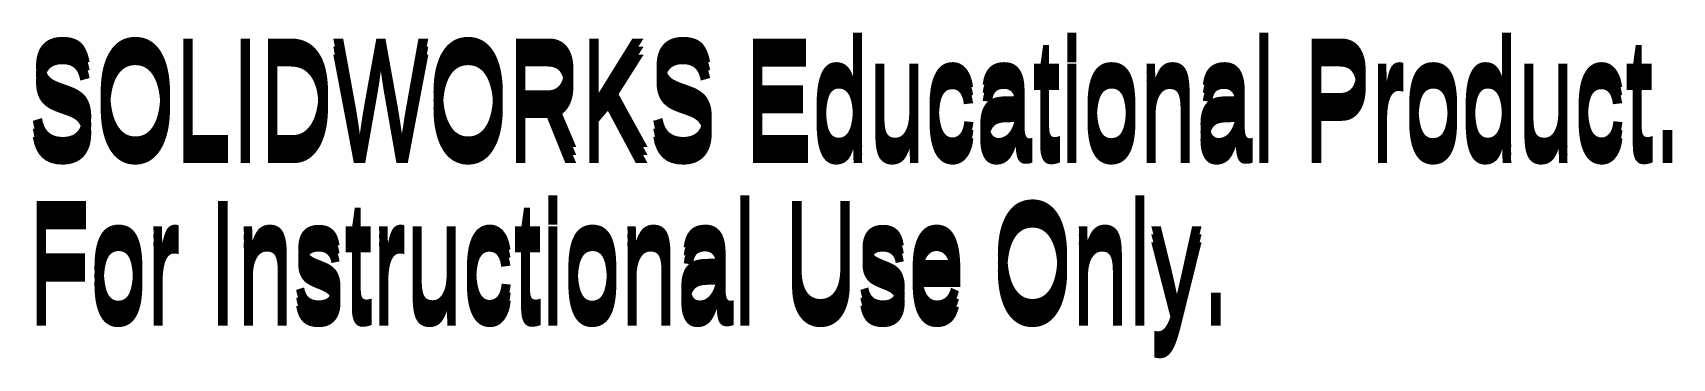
# Paper-space layout 'Sheet1' of a CAD drawing. Header units: inches. Extents: x 0.03 to 8.92, y -0.1 to 1.67.
import ezdxf

# ---------------------------------------------------------------- set-up
doc = ezdxf.new("R2010")
doc.units = ezdxf.units.IN
doc.header["$MEASUREMENT"] = 0
doc.layers.add('SLD-0_0', color=179, linetype='Continuous')
doc.layers.add('SLD-0_1', color=179, linetype='Continuous')
doc.styles.add('SLDTEXTSTYLE0', font='TXT', dxfattribs={"width": 0.7})

psp = doc.layouts.new('Sheet1')

# ---------------------------------------------------------------- texts
at = {"color": 7, "linetype": 'Continuous', "char_height": 0.5882, "attachment_point": 1, "style": 'SLDTEXTSTYLE0'}
for s, insert in [('SOLIDWORKS Educational Product.', (0, 1.6405)), ('For Instructional Use Only.', (0, 0.7582))]:
    psp.add_mtext(s, dxfattribs=dict(at, insert=insert))
at = {"layer": 'SLD-0_0', "color": 179, "char_height": 0.5882, "attachment_point": 1, "style": 'SLDTEXTSTYLE0'}
for s, insert in [('SOLIDWORKS Educational Product.', (0, 1.5525)), ('For Instructional Use Only.', (0, 0.6702))]:
    psp.add_mtext(s, dxfattribs=dict(at, insert=insert))
at = {"layer": 'SLD-0_1', "color": 179, "char_height": 0.5882, "attachment_point": 1, "style": 'SLDTEXTSTYLE0'}
for s, insert in [('SOLIDWORKS Educational Product.', (0, 1.5965)), ('For Instructional Use Only.', (0, 0.7142))]:
    psp.add_mtext(s, dxfattribs=dict(at, insert=insert))

doc.saveas('drawing.dxf')
